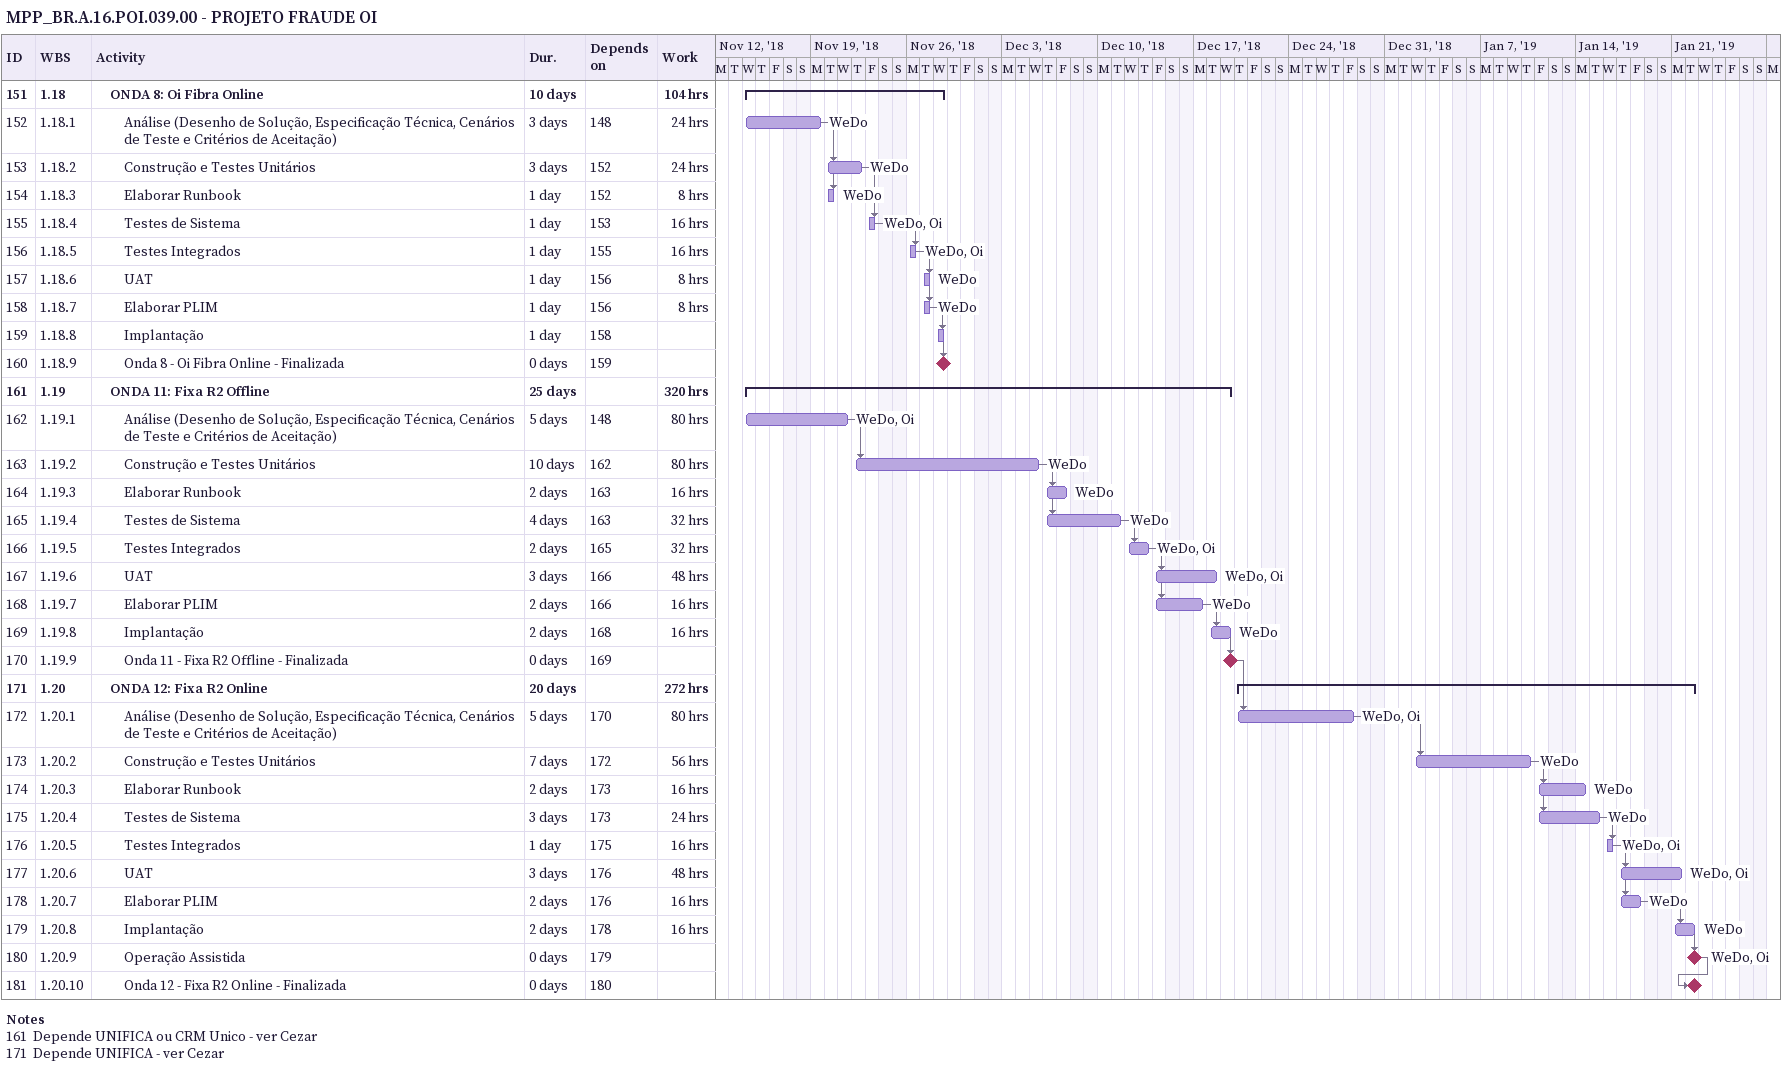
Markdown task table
MPP_BR.A.16.POI.039.00 - PROJETO FRAUDE OI

| ID | WBS | Task | Duration | Start | Finish | Predecessors | Resources | Work (h) |
|---|---|---|---|---|---|---|---|---|
| 151 | 1.18 | **ONDA 8: Oi Fibra Online** | 10d | 2018-11-14 | 2018-11-28 |  |  | 104 |
| 152 | 1.18.1 | Análise (Desenho de Solução, Especificação Técnica, Cenários de Teste e Critérios de Aceitação) | 3d | 2018-11-14 | 2018-11-19 | 148 | WeDo | 24 |
| 153 | 1.18.2 | Construção e Testes Unitários | 3d | 2018-11-20 | 2018-11-22 | 152 | WeDo | 24 |
| 154 | 1.18.3 | Elaborar Runbook | 1d | 2018-11-20 | 2018-11-20 | 152 | WeDo | 8 |
| 155 | 1.18.4 | Testes de Sistema | 1d | 2018-11-23 | 2018-11-23 | 153 | WeDo, Oi | 16 |
| 156 | 1.18.5 | Testes Integrados | 1d | 2018-11-26 | 2018-11-26 | 155 | WeDo, Oi | 16 |
| 157 | 1.18.6 | UAT | 1d | 2018-11-27 | 2018-11-27 | 156 | WeDo | 8 |
| 158 | 1.18.7 | Elaborar PLIM | 1d | 2018-11-27 | 2018-11-27 | 156 | WeDo | 8 |
| 159 | 1.18.8 | Implantação | 1d | 2018-11-28 | 2018-11-28 | 158 |  |  |
| 160 | 1.18.9 | Onda 8 - Oi Fibra Online - Finalizada | 0d | 2018-11-28 | 2018-11-28 | 159 |  |  |
| 161 | 1.19 | **ONDA 11: Fixa R2 Offline** | 25d | 2018-11-14 | 2018-12-19 |  |  | 320 |
| 162 | 1.19.1 | Análise (Desenho de Solução, Especificação Técnica, Cenários de Teste e Critérios de Aceitação) | 5d | 2018-11-14 | 2018-11-21 | 148 | WeDo, Oi | 80 |
| 163 | 1.19.2 | Construção e Testes Unitários | 10d | 2018-11-22 | 2018-12-05 | 162 | WeDo | 80 |
| 164 | 1.19.3 | Elaborar Runbook | 2d | 2018-12-06 | 2018-12-07 | 163 | WeDo | 16 |
| 165 | 1.19.4 | Testes de Sistema | 4d | 2018-12-06 | 2018-12-11 | 163 | WeDo | 32 |
| 166 | 1.19.5 | Testes Integrados | 2d | 2018-12-12 | 2018-12-13 | 165 | WeDo, Oi | 32 |
| 167 | 1.19.6 | UAT | 3d | 2018-12-14 | 2018-12-18 | 166 | WeDo, Oi | 48 |
| 168 | 1.19.7 | Elaborar PLIM | 2d | 2018-12-14 | 2018-12-17 | 166 | WeDo | 16 |
| 169 | 1.19.8 | Implantação | 2d | 2018-12-18 | 2018-12-19 | 168 | WeDo | 16 |
| 170 | 1.19.9 | Onda 11 - Fixa R2 Offline - Finalizada | 0d | 2018-12-19 | 2018-12-19 | 169 |  |  |
| 171 | 1.20 | **ONDA 12: Fixa R2 Online** | 20d | 2018-12-20 | 2019-01-22 |  |  | 272 |
| 172 | 1.20.1 | Análise (Desenho de Solução, Especificação Técnica, Cenários de Teste e Critérios de Aceitação) | 5d | 2018-12-20 | 2018-12-28 | 170 | WeDo, Oi | 80 |
| 173 | 1.20.2 | Construção e Testes Unitários | 7d | 2019-01-02 | 2019-01-10 | 172 | WeDo | 56 |
| 174 | 1.20.3 | Elaborar Runbook | 2d | 2019-01-11 | 2019-01-14 | 173 | WeDo | 16 |
| 175 | 1.20.4 | Testes de Sistema | 3d | 2019-01-11 | 2019-01-15 | 173 | WeDo | 24 |
| 176 | 1.20.5 | Testes Integrados | 1d | 2019-01-16 | 2019-01-16 | 175 | WeDo, Oi | 16 |
| 177 | 1.20.6 | UAT | 3d | 2019-01-17 | 2019-01-21 | 176 | WeDo, Oi | 48 |
| 178 | 1.20.7 | Elaborar PLIM | 2d | 2019-01-17 | 2019-01-18 | 176 | WeDo | 16 |
| 179 | 1.20.8 | Implantação | 2d | 2019-01-21 | 2019-01-22 | 178 | WeDo | 16 |
| 180 | 1.20.9 | Operação Assistida | 0d | 2019-01-22 | 2019-01-22 | 179 | WeDo, Oi |  |
| 181 | 1.20.10 | Onda 12 - Fixa R2 Online - Finalizada | 0d | 2019-01-22 | 2019-01-22 | 180 |  |  |

Notes
- 161: Depende UNIFICA ou CRM Unico - ver Cezar
- 171: Depende UNIFICA - ver Cezar
